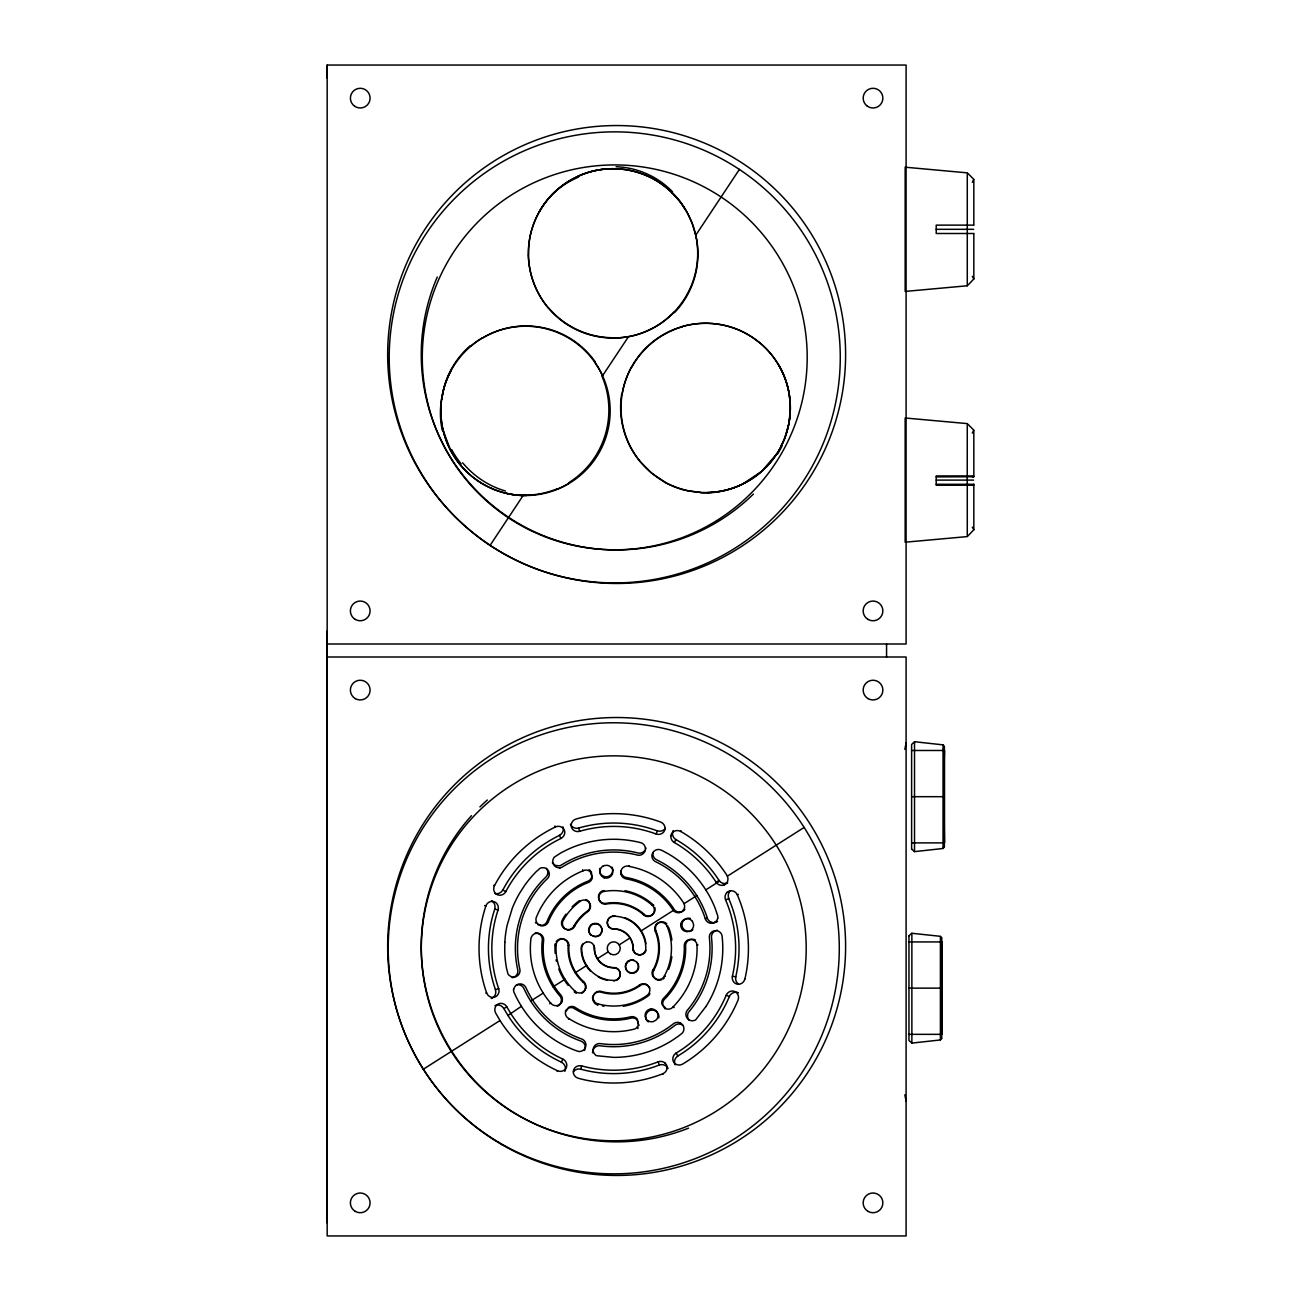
<?xml version="1.0" encoding="UTF-8"?>
<svg xmlns="http://www.w3.org/2000/svg" width="1301" height="1301" viewBox="0 0 1301 1301"><rect width="100%" height="100%" fill="white"/><g stroke="black" fill="none" stroke-linecap="round" stroke-linejoin="round"><path stroke-width="1.5" d="M327.169 1222.924L327.169 65.05L906.098 65.05L906.098 643.995L327.169 643.995M911.611 848.854L911.611 744.497L914.522 741.716L943.046 744.871L944.38 746.367M941.729 1038.442L940.395 1039.954L911.871 1043.093L911.871 933.289L940.395 936.313L941.729 937.826M944.38 846.984L943.046 848.496L914.522 851.635L914.522 741.846M940.395 1039.759L940.395 936.509M941.729 938.086L941.729 1038.198M941.452 993.915L941.485 965.033M943.046 848.317L943.046 745.05M944.38 846.74L944.103 785.137M944.38 746.628L944.38 842.885L911.611 842.885M941.404 985.247L941.729 941.924L908.96 941.924M944.054 793.789L944.054 790.91M906.098 742.969L904.829 749.295M944.071 788.016L944.136 779.348M571.237 825.533L571.188 825.306A5.92 5.806 -14.1 0 1 571.269 824.395L571.285 824.33A6.847 6.716 -12.3 0 1 576.018 819.045A134.702 134.702 0 0 1 660.615 822.037A6.847 6.684 20.2 0 1 665.006 827.68A5.936 5.806 16.1 0 1 664.974 828.656L664.957 828.737A5.724 5.594 16.7 0 1 663.429 832.266L663.152 832.575A6.847 6.716 15.6 0 1 656.143 834.006A121.887 121.887 0 0 0 579.628 831.306A6.847 6.733 -16.2 0 1 572.782 829.469L572.456 829.03A5.724 5.611 -15.2 0 1 571.269 825.468A3.838 3.757 -14.9 0 1 570.635 824.606L570.472 824.249M944.087 782.243L944.168 773.575M944.119 776.469L944.201 767.801M941.517 962.138L941.729 941.924L941.729 1034.344L908.96 1034.344M944.168 770.696L944.38 750.482L911.611 750.482M944.217 764.923L944.233 762.028M593.223 996.403L593.63 995.119A19.515 19.499 14.3 0 1 594.102 994.127L594.443 993.72A5.464 5.448 0 0 1 594.866 993.232A6.489 6.489 0 0 1 600.964 991.346A44.917 44.917 0 0 0 639.425 985.166L639.864 985.768A45.665 45.665 0 0 1 600.737 992.094A6.619 6.619 0 0 0 594.524 993.964M944.298 756.255L944.38 750.482L944.38 842.885L944.119 816.898M790.325 408.01L789.187 421.768M592.866 997.233L593.337 995.818A23.402 23.369 14.6 0 1 593.744 994.94L593.988 994.533M620.919 871.052L620.919 871.67A3.415 3.399 11.1 0 0 621.081 872.516L621.114 872.597M612.657 872.808L612.625 869.117A6.781 6.765 -8.5 0 0 611.958 867.1M592.768 998.03L592.752 998.371A6.879 6.863 0 0 0 593.256 1001.103M664.957 828.818L664.957 828.737A6.18 6.05 16.8 0 0 665.429 828.265M667.055 1068.04L667.055 1067.991A5.92 5.806 -19.2 0 0 667.055 1067.08L667.039 1066.918A5.724 5.611 -20.3 0 0 665.445 1063.486L665.12 1063.128M441.332 401.814C439.348 420.012 443.478 438.811 452.943 454.472M670.926 835.779L670.877 836.201A6.847 6.733 29.9 0 0 674.276 842.495A121.887 121.887 0 0 1 716.152 882.257A7.253 7.123 57.1 0 0 716.705 882.956A6.57 6.44 54.6 0 0 722.315 885.347L722.64 885.282M638.97 1025.676L637.197 1019.951A5.415 5.399 -13 0 0 636.531 1019.35A9.839 9.806 -13.5 0 0 635.945 1018.959A6.163 6.147 -14 0 0 634.465 1018.26A7.025 7.009 -13.6 0 0 633.359 1018.016A6.391 6.375 -13.9 0 0 630.92 1018.146A71.913 71.913 0 0 1 574.57 1008.633M670.926 835.779A5.724 5.611 30.9 0 1 672.666 832.461L672.601 832.396A4.196 4.114 31.1 0 1 672.91 831.225L672.991 831.03A6.765 6.619 33.4 0 1 673.219 830.607M561.349 1001.12L561.365 1001.022A6.489 6.472 48.5 0 0 559.804 995.867A71.913 71.913 0 0 1 542.273 940.265A6.619 6.603 -83.8 0 0 540.549 935.077A6.18 6.163 -86.2 0 0 539.183 933.955M585.759 988.24L585.466 989.085A13.156 13.156 42.9 0 1 584.962 990.012L583.905 991.378A4.082 4.082 0 0 1 582.848 992.126L582.702 992.191M441.624 399.391L444.048 387.844A88.387 86.451 17.7 0 1 451.398 370.037M644.808 851.505L645.329 849.699A4.505 4.472 11 0 0 645.377 848.984L645.377 848.642A7.074 7.009 11 0 0 645.263 847.634A5.92 5.871 13.6 0 0 644.889 846.366A6.928 6.863 13.5 0 0 643.605 844.382A5.806 5.757 14.2 0 0 641.751 843.048L640.531 842.625A109.04 109.04 0 0 0 596.313 840.674A110.422 110.422 0 0 0 586.914 842.625A107.755 107.755 0 0 0 568.944 848.886L566.049 850.252A109.04 109.04 0 0 0 560.194 853.326L554.34 857.148A5.513 5.464 -31.8 0 0 553.413 858.562L553.25 858.953A8.115 8.05 -30.4 0 0 553.023 859.652A6.261 6.212 -31 0 0 552.762 861.327A6.603 6.554 -29.7 0 0 553.039 863.165A7.513 7.448 -28.9 0 0 553.51 864.368L553.754 864.807A5.838 5.789 -29.3 0 0 554.698 865.962A7.383 7.318 -29.8 0 0 555.527 866.645A6.326 6.277 -30.8 0 0 557.365 867.523A6.131 6.082 -32.1 0 0 562.276 867.003L562.601 866.808A96.225 96.225 0 0 1 637.376 855.05A6.326 6.277 14.1 0 0 639.702 855.212A6.749 6.7 7.2 0 0 644.125 852.61L644.19 852.562A4.505 4.472 14.1 0 0 644.483 852.122L644.597 851.911M629.131 865.864L629.034 866.385A83.345 83.345 0 0 1 683.171 902.211A6.391 6.359 56.9 0 1 683.464 909.984M973.831 233.497L973.831 278.951L967.846 285.244M973.831 484.151L973.831 529.735L967.846 536.045M788.78 424.045L784.877 437.803M967.846 173.375L973.75 179.278L972.286 182.303M967.846 424.175L973.75 430.078L972.286 433.103M580.783 1069.194L581.677 1065.909A121.887 121.887 0 0 0 658.111 1061.844L659.347 1064.999A125.286 125.286 0 0 1 580.783 1069.194A6.944 6.814 14.5 0 0 574.131 1070.951L574.099 1070.999A7.708 7.53 7.2 0 0 573.481 1071.715M597.826 1004.876L598.102 1003.884A57.716 57.716 0 0 0 646.841 995.607L647.247 996.176M645.963 847.959L645.524 849.26M656.127 834.055L657.314 830.867A125.286 125.286 0 0 0 578.669 828.038A6.96 6.83 -16.2 0 1 572.001 826.411A7.383 7.237 -13.8 0 1 571.334 825.647M560.78 1003.055L560.812 1002.973A3.399 3.383 49.7 0 1 560.373 1003.819L558.454 1005.153A5.854 5.838 51.4 0 1 555.934 1005.673A6.83 6.814 46.1 0 1 550.599 1003.006A83.345 83.345 0 0 1 530.824 939.696A6.57 6.538 -83.5 0 1 533.377 934.541A6.489 6.472 -82.8 0 1 535.573 933.435L538.029 933.37M784.438 438.957L780.307 447.869M557.186 1071.471L557.527 1070.739A6.847 6.716 28.6 0 0 564.634 1069.861A5.92 5.806 26.8 0 0 565.284 1069.146L565.398 1069.015A5.724 5.611 25.8 0 0 566.764 1065.503L566.781 1065.08A6.847 6.733 24.8 0 0 562.845 1059.112A121.887 121.887 0 0 1 510.838 1013.642L506.853 1006.893A6.847 6.716 56.5 0 0 500.706 1003.364L500.169 1003.429A5.724 5.594 57.6 0 0 496.803 1005.12L496.689 1005.12A5.936 5.806 57 0 0 496.039 1005.884A6.847 6.684 61.2 0 0 495.648 1013.007L500.007 1020.521A134.702 134.702 0 0 0 557.527 1070.739M562.861 1059.079L561.43 1062.169A125.286 125.286 0 0 1 507.975 1015.496L503.861 1008.535L506.853 1006.893M781.283 445.983C789.203 430.338 792.033 412.206 789.317 394.886A91.574 87.752 0.8 0 0 787.089 384.559C782.161 367.76 772.062 352.538 758.353 341.626M537.882 924.702L542.403 925.873A15.856 15.807 -64 0 1 543.037 925.824L543.314 925.792A5.367 5.35 -66.9 0 0 544.176 925.613A9.074 9.042 -66.8 0 0 544.81 925.385A6.05 6.033 -68.1 0 0 546.209 924.604A6.912 6.895 -67.7 0 0 546.729 924.165A6.359 6.342 -68 0 0 548.339 921.856A70.563 70.563 0 0 1 588.296 882.517A6.359 6.326 -21.3 0 0 590.312 881.249A6.912 6.895 -21.2 0 0 590.93 880.614A6.229 6.212 -22.3 0 0 591.874 879.053A9.074 9.058 -22.1 0 0 592.118 878.403A5.139 5.123 -22.4 0 0 592.313 877.557L590.215 871.67A4.83 4.814 -22.7 0 0 589.304 871.019L588.751 870.743A6.847 6.83 -21.5 0 0 586.637 870.125A5.936 5.92 -21.1 0 0 584.279 870.32L583.011 870.841A83.345 83.345 0 0 0 536.744 916.376L536.207 917.644A5.936 5.92 -68 0 0 535.947 919.514A6.781 6.765 -66.8 0 0 536.549 922.116L536.825 922.685A4.83 4.814 -65.9 0 0 537.476 923.596L540.826 925.678M631.619 366.866L630.936 368.134A84.37 84.11 -60.9 0 0 622.122 394.024M779.722 448.959C768.712 468.994 749.23 484.118 727.096 489.81M674.26 842.528L675.951 839.584A6.96 6.83 29.8 0 1 672.487 833.632A7.741 7.595 31.2 0 1 672.568 832.64M672.682 832.347L672.731 832.282A5.92 5.806 32 0 1 673.446 831.713A6.847 6.716 33.7 0 1 680.586 831.42L681.008 830.688M568.488 1019.35L568.944 1018.618A83.345 83.345 0 0 0 632.969 1029.433L634.303 1029.124A5.936 5.92 -13.9 0 0 635.961 1028.245A6.781 6.765 -12.7 0 0 637.734 1026.213L638.027 1025.66A4.83 4.814 -11.8 0 0 638.384 1024.603L637.344 1019.285A15.856 15.807 -9.8 0 1 636.921 1018.781L636.742 1018.585A5.367 5.35 -12.7 0 0 636.091 1018A9.074 9.042 -12.7 0 0 635.522 1017.61A6.05 6.033 -14 0 0 634.075 1016.943A6.912 6.895 -13.6 0 0 633.408 1016.78A6.359 6.342 -13.8 0 0 630.611 1016.829A70.563 70.563 0 0 1 575.318 1007.511A6.359 6.326 32.8 0 0 573.107 1006.6A6.912 6.895 33 0 0 572.229 1006.47A6.229 6.212 31.8 0 0 570.407 1006.632A9.074 9.058 32 0 0 569.74 1006.811A5.139 5.123 31.8 0 0 568.944 1007.137L565.398 1012.292A4.83 4.814 31.4 0 0 565.398 1013.414L565.496 1014.032A6.847 6.83 32.6 0 0 566.244 1016.097A5.936 5.92 33 0 0 567.789 1017.886L568.944 1018.618M776.827 453.773L761.654 471.401L742.464 484.151A90.777 87.265 60.8 0 1 700.816 492.77M490.087 545.347L523.148 495.502L526.596 495.518M602.542 375.761L628.529 336.601A84.386 84.11 -0.9 0 1 614.511 338.016L610.803 338M696.311 238.148L695.726 235.253L739.391 169.423M656.257 924.507L657.021 923.759A11.742 11.725 68.5 0 1 657.59 923.352A6.456 6.44 0 0 1 667.234 926.54L668.096 926.198M565.35 1010.812L568.065 1008.291A5.123 5.106 30.8 0 1 568.895 1007.933A9.871 9.839 33.8 0 1 569.562 1007.755A6.359 6.326 31.6 0 1 571.432 1007.576A7.025 7.009 32.9 0 1 572.326 1007.706A6.375 6.359 32.8 0 1 574.245 1008.421L574.57 1008.633M683.432 910.049L683.464 910.001A6.147 6.131 53.7 0 1 682.895 910.684L682.765 910.846A3.09 3.074 54.5 0 1 682.179 911.399L681.724 911.676M684.83 909.269L684.863 909.236A5.464 5.432 53.6 0 1 684.261 909.952M665.136 1008.909L662.941 1005.429A5.123 5.106 -47.3 0 1 662.762 1004.535A9.904 9.871 -44.3 0 1 662.729 1003.835A6.359 6.326 -46.4 0 1 662.941 1001.981A7.025 7.009 -45.1 0 1 663.25 1001.136A6.375 6.359 -45.2 0 1 664.356 999.412L664.616 999.119A71.913 71.913 0 0 0 685.594 945.973A6.57 6.538 88.1 0 1 686.261 942.883A6.294 6.277 87.7 0 1 687.172 941.517A12.88 12.831 89 0 1 687.513 941.127A4.684 4.684 88.9 0 1 688.229 940.493L689.465 939.794A4.732 4.716 87.7 0 1 690.067 939.55L691.498 939.436A5.676 5.659 -89.7 0 1 692.181 939.566A6.521 6.505 -88.7 0 1 695.433 941.469L695.905 942.054A5.724 5.708 88.1 0 1 696.734 943.648L697.011 944.884A83.345 83.345 0 0 1 673.235 1006.698L672.275 1007.69A5.936 5.92 -45 0 1 670.194 1008.828A6.847 6.83 -45.4 0 1 668.015 1009.121L667.397 1009.088A4.83 4.814 -46.6 0 1 666.307 1008.86L661.998 1004.339A5.139 5.123 -46.3 0 1 661.835 1003.478A9.074 9.058 -46 0 1 661.802 1002.795A6.229 6.212 -46.2 0 1 662.014 1000.973A6.912 6.895 -45.1 0 1 662.323 1000.144A6.359 6.326 -45.2 0 1 663.673 998.176A70.563 70.563 0 0 0 684.261 946.006A6.489 6.472 88.1 0 1 684.911 942.981A6.147 6.131 88.1 0 1 685.773 941.648A12.294 12.246 87.5 0 1 686.115 941.257A4.619 4.602 89.5 0 1 686.814 940.639L688.018 939.956A4.976 4.96 87.6 0 1 688.603 939.729L688.684 939.696M600.086 901.707A5.903 5.887 0 0 0 600.59 902.26L600.623 902.292A6.456 6.44 0 0 0 606.575 904.016A44.917 44.917 0 0 1 643.393 914.587L643.881 914.034A45.665 45.665 0 0 0 606.445 903.252A6.57 6.554 0 0 1 600.444 901.544L600.33 901.447A5.741 5.741 0 0 1 599.859 900.91M604.282 890.534L604.412 891.364A57.716 57.716 0 0 1 651.931 905.041L652.598 904.276A58.74 58.74 0 0 0 624.984 890.665M730.43 890.811L730.511 890.795A5.92 5.806 68.8 0 1 731.422 890.762L731.471 890.762A6.847 6.716 70.5 0 1 737.309 894.812A134.702 134.702 0 0 1 744.871 979.1M574.408 991.785L575.009 991.118A6.456 6.44 0 0 0 582.214 992.419M725.616 899.902A6.847 6.733 66.7 0 1 726.56 892.876L726.95 892.502M585.32 988.727A5.578 5.578 0 0 0 585.434 988.028L585.434 988.028A6.57 6.554 0 0 0 583.059 982.092L583.531 981.572A44.917 44.917 0 0 1 568.911 945.437A6.489 6.489 0 0 0 565.756 939.924A5.464 5.448 0 0 0 565.171 939.615L564.699 939.371A19.531 19.499 -88.6 0 0 563.626 939.127L562.845 938.98A23.142 23.125 -88 0 1 563.821 939.208L564.78 939.68M726.852 892.616L726.901 892.551A5.724 5.611 67.7 0 1 730.349 890.876M491.225 998.501A6.733 6.603 74.2 0 0 492.103 998.078L492.477 997.948A3.822 3.757 72.1 0 0 493.323 997.363L493.372 997.298A5.724 5.611 71.8 0 0 496.803 995.883L497.193 995.525A6.847 6.733 70.8 0 0 498.673 988.614A121.887 121.887 0 0 1 498.023 910.049A6.847 6.716 -76.4 0 0 496.413 903.138L496.055 902.845A5.724 5.594 -75.4 0 0 492.477 901.479A7.692 7.513 -79.7 0 1 493.339 902.211L493.372 902.26A6.96 6.814 -72.4 0 1 494.673 908.944M908.96 935.793L911.871 933.175M549.754 1003.738L550.73 1002.908M558.812 1005.478L557.348 1006.275M559.674 1004.551L560.146 1004.128A17.255 17.206 51 0 0 560.682 1003.608L561.284 1002.908A4.407 4.407 50.4 0 0 561.821 1001.916M683.562 919.872L687.139 918.36A6.684 6.651 82.5 0 1 690.229 918.376M683.692 910.537L683.123 910.928A7.302 7.269 56.2 0 1 681.415 911.773L681.252 911.773M716.152 882.257L719.014 880.403L719.583 881.119A6.879 6.749 58.3 0 0 725.161 883.542L725.194 883.525M423.329 1069.211L500.007 1020.521M507.959 1015.479L521.392 1006.323M543.363 993.005L530.678 1001.054A98.583 98.583 0 0 1 523.961 988.597A6.619 6.57 64.8 0 0 518.627 984.694L516.448 984.89M553.023 986.857L565.008 979.263M575.188 972.79L586.653 965.505M597.24 958.788L608.315 951.763M619.146 944.884L630.221 937.858M640.808 931.126L674.455 909.708M684.066 903.658L696.799 895.592M715.03 922.181A6.456 6.407 69.3 0 1 710.362 923.19A6.326 6.277 70.3 0 1 708.655 922.62A6.391 6.342 71.3 0 1 705.305 918.799A96.225 96.225 0 0 0 655.623 861.701A6.326 6.294 25.8 0 1 651.931 855.489L652.012 855.424A2.163 2.147 28.6 0 1 652.012 854.855L652.256 854.025A13.628 13.514 28.1 0 1 652.565 853.293A6.098 6.05 29.3 0 1 653.492 851.765L653.509 851.781A6.18 6.131 27.6 0 1 654.224 851.065L654.273 851.017A6.456 6.407 29.1 0 1 661.217 850.106A109.04 109.04 0 0 1 705.793 889.884L719.583 881.119M724.397 884.761A6.407 6.277 53.8 0 0 726.3 883.46L726.365 883.33A5.871 5.757 53 0 0 726.852 882.712A6.781 6.635 57 0 0 727.34 876.191L804.148 827.436M690.945 930.849L691.059 930.8A6.765 6.749 69.5 0 0 692.831 929.743M727.698 882.907L726.869 883.265A2.944 2.878 54.3 0 1 726.153 883.428L725.242 883.525A5.838 5.692 45.9 0 0 725.877 883.428M724.413 884.794L723.811 885.054A3.122 3.057 53.9 0 1 722.884 885.282M581.791 993.118L582.311 992.891A3.74 3.74 0 0 0 583.173 992.338L584.458 990.76A13.937 13.937 43.7 0 0 584.913 989.947L585.157 989.394A2.569 2.553 0 0 0 585.287 988.906M615.975 168.756C589.76 167.666 563.479 179.733 547.136 200.208A88.403 86.484 34.5 0 0 539.151 211.965M629.375 960.837L629.717 960.691A5.757 5.757 0 0 1 631.359 960.252A7.92 7.904 0 0 1 633.424 960.349A6.017 6.017 0 0 1 634.465 960.642L636.4 961.797A6.586 6.586 0 0 1 638.677 967.31A7.204 7.204 0 0 1 638.531 968.155A6.294 6.294 0 0 1 637.441 970.579A6.847 6.847 0 0 1 635.994 972.026A6.375 6.375 0 0 1 633.018 973.213M730.17 890.974A7.156 7.009 69 0 0 729.536 891.689L729.519 891.738A6.96 6.847 66.6 0 0 728.804 898.519L725.584 899.902A121.887 121.887 0 0 1 732.398 976.157A6.847 6.716 -81.6 0 0 734.61 982.889L735.065 983.198A5.724 5.594 -80.5 0 0 738.692 984.19L738.854 984.255A5.936 5.806 -81 0 0 739.749 984.125L739.814 984.109A6.847 6.684 -76.9 0 0 744.822 979.084M737.342 894.795L738.334 894.372M578.051 176.269C601.517 165.471 629.83 166.398 652.598 178.53A91.851 87.948 -64.9 0 1 671.69 192.613M653.899 977.084A5.968 5.968 0 0 1 653.525 976.4L653.509 976.352A6.538 6.521 0 0 1 653.883 970.156L653.216 969.733A44.917 44.917 0 0 0 655.362 931.467L656.062 931.191A6.57 6.554 0 0 1 656.371 924.962L656.452 924.832A5.741 5.741 0 0 1 656.875 924.247M485.842 993.135L486.607 992.874A6.847 6.716 74.6 0 0 492.168 997.379A5.92 5.806 72.9 0 0 493.144 997.347L493.307 997.347M493.486 997.2A7.269 7.123 73.1 0 0 494.169 996.533A6.96 6.83 70.7 0 0 495.405 989.768L498.706 988.614M705.305 918.799L707.37 918.132M687.383 931.63L690.067 931.109M688.863 939.598L693.254 939.289A7.123 7.09 -66.4 0 1 693.742 939.387A6.716 6.684 -88.6 0 1 695.466 940.038M679.951 912.473L680.049 912.456A6.765 6.733 54.9 0 0 681.691 911.643M716.233 930.508L717.453 930.28M726.462 489.973L726.625 489.94A88.403 86.468 78.2 0 1 708.834 492.477L707.451 492.559M682.342 326.535C702.068 320.892 723.73 322.713 742.237 331.56A86.305 84.175 -22.1 0 1 746.693 333.918A86.777 84.256 -16 0 1 758.255 341.74M612.251 915.985L614.901 915.774M680.895 911.855L680.683 911.903A6.017 6.001 55.3 0 1 679.854 912.001L679.854 912.001M561.512 939.111L560.276 939.013A6.895 6.895 0 0 0 557.592 940.2A6.619 6.603 0 0 0 556.161 941.713M685.66 918.961L684.895 919.352A4.488 4.472 75.3 0 0 684.293 919.823A7.139 7.107 80 0 0 682.765 921.693A6.31 6.294 72.5 0 0 682.114 923.58L682 925.222A5.757 5.741 72.4 0 0 682.911 928.117L683.383 928.768A8.164 8.148 72.1 0 0 683.952 929.402A6.326 6.294 71.5 0 0 685.318 930.426A15.417 15.368 66.2 0 0 685.838 930.687M512.22 977.702L513.293 977.458A6.05 6.001 79.9 0 0 514.724 976.775L515.619 976.092A6.57 6.521 77.7 0 0 517.505 973.311A7.107 7.058 77.7 0 0 517.782 972.221A6.196 6.163 77.4 0 0 517.798 970.172L517.717 969.749A98.388 98.388 0 0 1 545.769 877.167L546.371 876.549A6.131 6.098 -43.8 0 0 547.217 875.15A7.09 7.042 -43.9 0 0 547.526 874.353M679.366 912.603L679.431 912.586A5.985 5.952 55.5 0 1 678.537 912.7A6.456 6.44 55.4 0 1 673.333 910.489A6.391 6.375 56.9 0 1 672.845 909.789A70.563 70.563 0 0 0 626.09 878.858A6.505 6.472 10.1 0 1 621 874.223M623.26 1006.291L623.927 1006.177A58.74 58.74 0 0 0 647.426 996.452M491.339 901.463L491.404 901.447A5.936 5.806 -75.9 0 1 492.315 901.398L492.477 901.414A6.18 6.05 -75.3 0 0 491.908 900.959M614.755 980.824L613.73 980.905M568.537 929.922L567.529 929.792A13.156 13.156 -60 0 1 566.683 929.548L564.016 928.312A3.74 3.74 0 0 1 563.3 927.597L562.959 927.141A6.456 6.456 0 0 1 562.048 920.457M535.329 932.931L536.207 932.98A18.458 18.393 -84 0 1 537.085 933.126L537.752 933.289A17.255 17.189 -86.3 0 1 538.581 933.419L539.281 933.598A3.789 3.789 -85.8 0 1 540.403 934.102L540.614 934.248A6.505 6.472 -84.9 0 1 543.639 940.428A70.563 70.563 0 0 0 560.796 994.989A6.505 6.472 48.6 0 1 561.886 1001.77M496.738 1005.055L496.657 1005.071A6.212 6.082 57.9 0 0 494.933 1005.657M697.011 944.884L697.986 944.835M973.571 476.751L936.216 476.898M973.571 485.127L936.216 485.273L936.216 475.922L973.62 475.922M973.62 225.122L936.216 225.122L936.216 233.497L973.62 233.497M936.216 229.318L973.603 229.318M936.216 480.102L973.603 480.102M936.216 484.297L973.62 484.297M327.169 657.005L906.098 657.005L906.098 1235.95L327.169 1235.95L327.169 630.969M911.611 796.684L944.396 796.684M908.96 988.142L941.745 988.142M973.62 476.735L972.384 476.703M973.62 485.094L969.099 484.834A161.519 2.683 0 0 1 968.578 484.769L967.619 484.557M638.466 954.69L636.742 954.088M639.214 954.804L639.279 954.82A6.684 6.684 0 0 0 641.588 954.592A6.586 6.586 0 0 0 643.068 953.958A6.57 6.57 0 0 0 644.954 952.283A6.359 6.359 0 0 0 645.995 950.364M495.063 893.527A4.212 4.131 -60.9 0 0 495.779 893.657L495.86 893.641A5.724 5.611 -61.2 0 0 499.226 895.186L499.763 895.234A6.847 6.733 -62.2 0 0 505.813 891.608A121.887 121.887 0 0 1 560.926 838.478L559.463 835.405A125.286 125.286 0 0 0 502.837 890.047L505.845 891.624M564.959 939.761A6.619 6.603 0 0 1 568.228 945.372L568.911 945.437M658.42 980.027L658.111 980.011A3.724 3.708 0 0 1 657.135 979.783L655.379 978.71M700.816 492.428L688.88 490.884M539.85 925.353L541.948 925.353A5.432 5.415 -67.1 0 0 542.826 925.174A9.806 9.79 -67.6 0 0 543.476 924.93A6.18 6.147 -68.1 0 0 544.908 924.149A7.025 7.009 -67.7 0 0 545.769 923.385A6.375 6.359 -68 0 0 547.087 921.336A71.913 71.913 0 0 1 587.792 881.249A6.424 6.391 -21.3 0 0 589.873 879.98A7.042 7.009 -21.2 0 0 590.491 879.313A6.359 6.326 -22.5 0 0 591.451 877.703A9.888 9.855 -20.4 0 0 591.695 877.053A5.123 5.106 -23.4 0 0 591.906 876.175L591.451 872.483M732.398 976.157L735.715 976.937A125.286 125.286 0 0 0 728.706 898.552M505.032 493.014L507.423 493.583A88.403 86.451 -89.1 0 0 523.148 495.502A91.021 87.248 -61.3 0 1 491.225 488.298M637.49 954.414L638.889 954.804A6.586 6.586 0 0 0 642.629 953.877A6.456 6.456 0 0 0 644.483 952.234A6.277 6.277 0 0 0 645.784 948.836L645.8 948.315A32.07 32.07 0 0 0 621.667 917.238A32.834 32.834 0 0 0 614.885 916.262L612.267 916.441A5.985 5.985 0 0 0 610.494 917.156L610.136 917.384A6.44 6.44 0 0 0 608.787 926.849M737.488 992.517L737.293 992.452A4.212 4.131 -66.1 0 0 736.09 992.289L736.203 992.419A5.92 5.806 -65.2 0 1 736.87 993.037L736.903 993.086A6.847 6.716 -63.5 0 1 738.041 1000.095A134.702 134.702 0 0 1 682.635 1064.072A6.847 6.684 -30.9 0 1 675.479 1063.942A5.936 5.806 -35 0 1 674.747 1063.307L674.617 1063.21A5.724 5.594 -34.5 0 1 672.893 1059.843L672.828 1059.372A6.847 6.716 -35.5 0 1 676.13 1053.078A121.887 121.887 0 0 0 726.234 995.2A6.847 6.733 -67.3 0 1 731.975 991.02L732.512 991.053A5.724 5.611 -66.3 0 1 736.041 992.354M484.574 905.577L485.858 906A6.847 6.684 -71.8 0 1 491.339 901.414M498.023 910.049L494.787 908.976A125.286 125.286 0 0 0 495.486 989.736M592.914 935.956L592.898 936.004A6.017 6.017 0 0 0 594.037 936.313A7.92 7.904 0 0 0 596.118 936.411A5.757 5.757 0 0 0 597.761 935.939L598.086 935.793A6.44 6.44 0 0 0 599.712 934.736A7.123 7.123 0 0 0 600.135 934.297A6.326 6.326 0 0 0 601.225 932.671A9.888 9.888 0 0 0 601.501 931.988A6.603 6.603 0 0 0 601.517 927.971L601.534 927.971M646.418 984.483L647.313 985.052A11.742 11.725 -34.3 0 1 647.833 985.524A6.472 6.456 0 0 1 646.873 995.639M726.234 995.2L729.373 996.517A6.96 6.83 -67.3 0 1 734.837 992.338A7.79 7.643 -66 0 1 735.846 992.289M491.225 488.282C475.662 481.37 462.245 469.694 453.35 455.155M493.762 885.298L494.478 885.672A6.847 6.716 -58.4 0 0 494.982 892.828A5.92 5.806 -60.1 0 0 495.665 893.511L495.779 893.624M667.202 926.572A57.716 57.716 0 0 1 664.421 975.929L665.331 976.417M680.651 1023.204L680.651 1023.204A6.359 6.326 -38.3 0 0 676.585 1022.407A6.798 6.749 -38.2 0 0 675.935 1022.537A6.326 6.277 -38.4 0 0 673.479 1023.741A96.225 96.225 0 0 1 600.444 1043.613L599.712 1043.565A6.294 6.245 7.2 0 0 595.663 1044.866A6.57 6.505 5.7 0 0 593.142 1050.427A6.277 6.229 5.9 0 0 594.264 1053.582L595.338 1054.835A5.448 5.399 7.8 0 0 596.622 1055.713L613.568 1057.371A107.755 107.755 0 0 0 629.391 1056.249A110.422 110.422 0 0 0 635.685 1055.144A109.04 109.04 0 0 0 681.448 1033.791L682.391 1032.913A5.806 5.757 -38.3 0 0 683.35 1031.384A6.863 6.814 -37.2 0 0 683.887 1028.749A6.538 6.472 -36.5 0 0 683.383 1026.31L683.269 1026.001A4.553 4.521 -35.1 0 0 682.927 1025.367L681.708 1023.936A4.619 4.586 -34.8 0 0 681.252 1023.578A4.505 4.472 -35.7 0 0 680.716 1023.237M562.666 919.677L563.382 920.083A6.456 6.44 0 0 0 563.723 927.402M590.394 905.463L590.394 905.529A5.92 5.903 0 0 1 590.459 906.407L590.459 906.553A6.456 6.456 0 0 1 587.467 911.92A44.917 44.917 0 0 0 574.603 926.279L573.952 925.922A45.665 45.665 0 0 1 587.011 911.302A6.57 6.57 0 0 0 590.069 905.854L590.069 905.707A6.229 6.212 0 0 0 590.02 904.992M592.15 935.598L591.158 934.915M664.632 481.955L651.557 473.027L640.385 461.806A84.663 84.24 -63.7 0 1 621.699 393.959M653.313 976.823A4.96 4.944 0 0 0 654.338 977.832L656.111 979.116A4.619 4.602 0 0 0 657.672 979.49M538.972 933.825L538.89 933.776A3.383 3.366 -85.8 0 0 538.354 933.484M911.611 849.033L914.522 851.635M911.871 1043.093L908.96 1040.475L908.96 935.956M673.235 1006.698L674.146 1007.608M590.069 870.467L589.743 870.125A4.797 4.781 -22.3 0 0 589.109 869.637M599.94 901.528L599.485 900.812A11.742 11.725 -8.6 0 1 599.143 900.016A12.961 12.945 -9.6 0 1 598.883 899.154A6.684 6.684 0 0 1 598.46 896.584L598.476 896.503A5.92 5.92 0 0 1 598.606 895.462A6.57 6.554 0 0 1 603.257 890.567M560.91 838.429A6.847 6.716 -30.4 0 0 564.78 832.526L564.748 831.973A5.724 5.594 -29.4 0 0 563.252 828.526L563.187 828.363A5.936 5.806 -29.9 0 0 562.52 827.729A6.847 6.684 -25.8 0 0 555.429 826.964A134.702 134.702 0 0 0 494.478 885.672M600.249 925.645L600.265 925.678A6.733 6.733 0 0 0 596.98 923.58M600.444 925.987L600.477 926.019A6.489 6.489 0 0 0 594.655 923.824M626.984 970.627L627.017 970.644A6.456 6.456 0 0 0 632.709 972.823M627.196 970.969L627.212 970.985A6.733 6.733 0 0 0 630.497 973.067A6.57 6.57 0 0 0 633.002 973.213M646.776 1020.195L645.914 1017.967A3.74 3.724 -32 0 1 645.816 1017.398L645.8 1017.252A6.424 6.407 -31 0 1 646.808 1013.105A8.034 8.017 -29.8 0 1 647.296 1012.406L647.833 1011.804A5.708 5.692 -29.6 0 1 650.093 1010.438L651.671 1010.129A10.099 10.066 -28.4 0 1 652.549 1010.096A6.538 6.521 -29.2 0 1 656.159 1011.414L656.224 1011.43A4.732 4.716 -27 0 1 656.712 1011.836L657.379 1012.65M548.453 308.109C535.947 293.31 528.759 274.218 528.385 254.85M588.751 901.723L588.637 901.56A3.854 3.854 0 0 0 587.954 900.942M658.778 1017.967A6.716 6.7 -15.8 0 0 658.257 1013.918L655.883 1010.601A6.391 6.375 -29.6 0 0 646.662 1011.219A6.847 6.83 -29.5 0 0 646.174 1011.885A6.407 6.391 -31 0 0 645.263 1016.504M563.967 927.711L564.146 927.955A4.082 4.082 0 0 0 565.122 928.816L565.951 929.272A13.969 13.953 -59.1 0 0 566.748 929.483L567.334 929.597A2.553 2.553 0 0 0 567.838 929.613M590.426 870.889L591.305 872.109M600.704 926.231L600.997 926.719A28.655 28.638 0 0 1 601.387 927.369L601.501 927.694A5.789 5.789 0 0 1 601.696 928.231L601.712 928.28A6.489 6.489 0 0 1 601.696 932.248A9.725 9.725 0 0 1 601.404 932.915A6.245 6.229 0 0 1 600.346 934.492A7.009 7.009 0 0 1 599.907 934.931M682.261 204.647L680.699 202.484A88.387 86.484 -38.7 0 0 673.723 194.304L671.836 192.467L680.081 201.688L686.895 211.998L692.148 223.235L695.726 235.253M594.541 361.873L598.07 367.272A84.386 84.093 59.1 0 1 602.542 375.761M626.578 970.107L626.464 969.912A28.655 28.638 0 0 1 626.09 969.261L625.992 969.099A5.789 5.789 0 0 1 625.765 968.416A6.456 6.456 0 0 1 625.7 964.448A9.725 9.725 0 0 1 626.074 963.732A6.245 6.229 0 0 1 627.131 962.155A7.009 7.009 0 0 1 627.554 961.715A6.505 6.489 0 0 1 629.099 960.593A6.456 6.456 0 0 0 627.521 961.634M682.57 205.086L685.481 209.575M552.307 862.774L555.446 865.474L559.365 865.815A6.375 6.326 -32.1 0 0 561.463 864.97A98.388 98.388 0 0 1 637.897 852.952A6.375 6.326 14.1 0 0 640.287 853.114A6.912 6.863 14 0 0 641.149 852.952A6.586 6.538 11.4 0 0 644.613 850.675M626.757 970.4L626.692 970.286A32.541 32.541 0 0 1 626.269 969.587L626.188 969.408M972.286 276.316L973.831 278.951M972.286 527.1L973.831 529.735M589.857 903.756L589.077 902.374A3.984 3.968 0 0 0 588.41 901.756M676.097 1053.046L677.837 1055.973A125.286 125.286 0 0 0 729.373 996.517M589.011 902.13L589.451 902.975M646.028 1018.618L645.312 1016.797M601.29 927.239L601.192 927.06A32.541 32.541 0 0 0 600.786 926.361M450.471 450.081L443.056 430.094M554.925 825.94L555.397 826.899M600.314 874.012L599.631 870.304A6.716 6.684 5.9 0 1 599.875 868.385M619.715 971.636L619.601 971.375A5.188 5.188 0 0 0 619.146 970.53L619.065 970.416A6.651 6.651 0 0 0 617.682 968.92A6.294 6.277 0 0 0 615.91 967.96A6.326 6.326 0 0 0 613.73 967.57A19.239 19.239 0 0 1 594.492 948.315M620.105 973.164L620.057 972.855A24.621 24.605 0 0 0 619.894 972.172L619.699 971.766A5.237 5.237 0 0 0 619.227 970.855L619.146 970.757A6.684 6.684 0 0 0 617.731 969.082M904.829 1094.824L906.098 1101.15M582.572 869.735L583.011 870.841M619.91 972.254L619.975 972.514A29.5 29.5 0 0 1 620.187 973.311L620.203 973.473A6.44 6.44 0 0 1 617.178 979.393A6.212 6.212 0 0 1 614.739 980.32L613.73 980.401A32.07 32.07 0 0 1 581.661 948.185A6.472 6.472 0 0 1 586.475 942.103M663.006 1074.268L662.811 1073.764A134.702 134.702 0 0 1 578.278 1078.269A6.847 6.684 15.1 0 1 573.399 1073.049L573.432 1072.983A5.936 5.806 11 0 1 573.351 1072.073L573.351 1071.991M547.217 869.686L547.575 870.727A6.814 6.765 -47.3 0 1 547.542 874.353M657.314 1012.471L657.363 1012.585A6.716 6.684 -24.4 0 1 657.054 1018.846A5.854 5.838 -29.5 0 1 655.802 1020.195L653.525 1021.48A5.871 5.854 -29.4 0 1 651.232 1021.773A6.83 6.814 -30.1 0 1 648.923 1021.204A5.968 5.952 -29.6 0 1 647.784 1020.537M625.927 968.676L625.944 968.725A6.57 6.57 0 0 1 625.879 964.708M578.669 828.038L579.628 831.306M787.056 384.576L786.341 382.218A88.387 86.451 -28.7 0 0 778.453 364.622M620.219 973.798L620.219 973.88A6.098 6.098 0 0 1 620.219 975.051A6.684 6.684 0 0 1 617.259 979.913A6.31 6.294 0 0 1 616.267 980.401M967.228 484.183L967.277 423.606L905.154 417.995L905.154 542.208L967.277 536.597L967.277 485.224M790.309 405.717L789.235 394.317A87.85 85.687 -38.1 0 0 786.975 384.592M563.3 828.477L563.3 828.395A6.212 6.098 -29.1 0 0 562.91 826.883M652.874 852.838L652.923 853.277A4.31 4.277 27 0 0 652.891 854.253L652.907 854.367A6.538 6.489 25.8 0 0 656.55 859.766A98.388 98.388 0 0 1 707.37 918.116M941.404 988.142L941.729 1034.344L941.469 1008.356M944.103 814.003L944.054 796.684M941.42 996.794L941.42 999.688M941.436 1002.583L941.452 1005.462M973.831 179.668L973.831 225.122M973.831 430.468L973.831 476.735M886.566 643.995L886.566 657.005M327.169 65.05L327.169 78.076M727.373 876.175A7.221 7.058 57.1 0 0 726.934 875.329A134.702 134.702 0 0 0 680.602 831.388M629.066 866.222A6.83 6.814 7.5 0 0 623.244 867.458A5.854 5.838 12.9 0 0 621.585 869.426L620.919 871.198A17.255 17.206 12.5 0 0 620.805 872.028L620.772 872.955A4.407 4.407 11.9 0 0 620.967 874.061M657.916 979.539A6.586 6.57 0 0 0 661.77 978.775A6.294 6.277 0 0 0 664.421 975.929M653.053 969.538A6.586 6.57 0 0 0 652.679 975.783L652.874 975.945A5.903 5.887 0 0 0 653.232 976.596M655.346 931.483A6.456 6.44 0 0 1 655.671 925.336L655.72 925.255A5.903 5.887 0 0 1 656.159 924.653M575.009 991.118A57.716 57.716 0 0 1 556.08 945.437L555.055 945.388A58.74 58.74 0 0 0 555.202 953.373M563.382 920.083A57.716 57.716 0 0 1 580.035 901.463L579.449 900.617A58.74 58.74 0 0 0 572.131 906.846M604.412 891.315A6.456 6.44 0 0 0 599.143 899.999L599.436 900.373A2.391 2.391 0 0 0 599.745 900.764M651.931 905.041A6.294 6.277 0 0 1 654.127 908.261A6.489 6.489 0 0 1 651.59 915.351A4.928 4.911 0 0 1 650.337 916.067M643.296 914.652A6.489 6.489 0 0 0 649.232 916.376A5.903 5.887 0 0 0 650.093 916.099M579.97 901.43A6.456 6.456 0 0 1 588.263 901.626M574.619 926.296A6.456 6.44 0 0 1 569.627 929.857L569.627 929.857A5.903 5.887 0 0 1 568.781 929.906M632.985 948.315A19.239 19.239 0 0 0 613.73 929.077A7.107 7.107 0 0 1 608.754 926.507M705.793 889.868A108.894 108.894 0 0 1 715.176 908.309L717.778 916.002A5.757 5.708 72.1 0 1 717.68 918.36M583.547 981.556A6.456 6.44 0 0 1 585.922 987.215L585.922 987.264A5.903 5.887 0 0 1 585.792 988.061M639.393 985.117A6.472 6.456 0 0 1 645.459 984.076L645.556 984.125A5.903 5.887 0 0 1 646.255 984.418M598.086 1003.933A6.521 6.521 0 0 1 593.679 1000.339M486.607 992.874A134.702 134.702 0 0 1 485.858 906M594.573 948.331A6.472 6.472 0 0 0 591.841 943.079L591.646 942.997A5.367 5.367 0 0 0 590.459 942.379A6.229 6.229 0 0 0 586.475 942.103M556.031 945.437A6.521 6.521 0 0 1 558.568 940.347A6.716 6.716 0 0 1 561.17 939.094M679.805 912.05A7.009 6.993 54.2 0 1 674.39 909.854M607.421 980.287A32.574 32.574 0 0 1 598.297 977.018M590.654 971.31A32.574 32.574 0 0 1 581.157 948.169A6.586 6.57 0 0 1 582.848 943.924M624.756 917.66A32.574 32.574 0 0 1 645.995 943.745M530.662 1001.054A98.388 98.388 0 0 0 580.848 1041.06A6.619 6.57 19.5 0 1 585.19 1046.069L585.157 1048.248A8.44 8.359 22.6 0 1 584.442 1050.444M656.062 931.191A45.665 45.665 0 0 1 653.866 970.091M583.043 982.125A45.665 45.665 0 0 1 568.163 945.404M613.73 928.784A19.531 19.531 0 0 1 633.262 948.315A6.57 6.57 0 0 0 633.571 950.559A8.993 8.993 0 0 0 633.929 951.21M675.951 839.584A125.286 125.286 0 0 1 719.014 880.403M673.934 908.992A71.913 71.913 0 0 0 626.253 877.508A6.505 6.472 10 0 1 621.878 874.483L621.829 874.402A6.196 6.18 9.3 0 1 621.146 872.76M671.869 956.739A58.74 58.74 0 0 1 668.665 969.164M604.054 1006.258A58.74 58.74 0 0 1 602.477 1005.982M568.195 985.442A58.74 58.74 0 0 1 558.747 968.985M556.438 961.309A58.74 58.74 0 0 1 556.112 959.748M562.504 919.579A58.74 58.74 0 0 1 565.919 914.196M668.73 927.662A58.74 58.74 0 0 1 671.901 940.07M613.73 929.125A6.554 6.554 0 0 1 610.868 916.717M633.262 950.527A6.456 6.456 0 0 1 632.888 948.315M636.368 954.007A6.586 6.586 0 0 1 633.522 951.161M633.636 951.177A8.798 8.798 0 0 1 633.359 950.494M636.758 954.121A6.586 6.586 0 0 1 633.912 951.291M647.556 1020.846A6.603 6.586 -32.3 0 1 645.816 1019.073M650.955 1008.974A6.895 6.863 -29.2 0 1 651.59 1008.942M648.37 1021.919A7.074 7.058 -32.4 0 1 647.264 1020.862M691.433 929.971A5.985 5.952 72.3 0 0 692.327 928.995A6.83 6.814 71.8 0 0 693.368 926.865A5.871 5.854 72.5 0 0 693.547 924.556L692.766 922.051A5.871 5.854 72.5 0 0 691.66 920.604M691.644 930.199A6.554 6.521 69.7 0 1 689.579 931.516M686.961 931.597A6.424 6.391 71 0 1 682.635 929.76A6.847 6.83 72.5 0 1 682.082 929.125A6.391 6.375 72.4 0 1 683.415 920.002M680.781 924.474A6.847 6.83 72.7 0 1 680.878 923.84M685.725 918.929A6.716 6.7 77.9 0 1 691.709 920.539M688.538 931.272A4.553 4.537 69.4 0 1 687.887 931.24A6.115 6.098 68.7 0 1 685.822 930.719M611.877 868.515A5.985 5.952 -5.7 0 0 611.112 867.425A6.83 6.814 -6.2 0 0 609.226 865.978A5.871 5.854 -5.5 0 0 607.014 865.311L604.412 865.572A5.871 5.854 -5.6 0 0 602.753 866.336M612.153 868.352A6.554 6.521 -8.4 0 1 612.999 870.645M612.543 873.215A6.424 6.391 -7.1 0 1 609.844 877.069A6.847 6.83 -5.6 0 1 609.112 877.476A6.391 6.375 -5.7 0 1 600.46 874.288M604.282 877.785A6.847 6.83 -5.3 0 1 603.697 877.557M602.705 866.287A6.716 6.7 -0.2 0 0 599.891 871.816L600.184 872.808A4.635 4.619 -2.9 0 0 600.46 873.394L600.493 873.459A7.156 7.123 2 0 0 601.973 875.28A6.326 6.31 -5.5 0 0 603.697 876.305L605.29 876.744A5.757 5.741 -5.6 0 0 608.299 876.467L609.031 876.142A8.131 8.099 -5.9 0 0 609.762 875.703A6.326 6.31 -6.5 0 0 611.047 874.581A15.368 15.303 -11.9 0 0 611.421 874.126A6.131 6.115 -9.4 0 0 612.364 872.304L612.397 872.239A4.651 4.635 -8.9 0 0 612.56 871.621M635.636 971.668A6.765 6.765 0 0 0 637.067 970.237A6.196 6.196 0 0 0 638.157 967.863A6.505 6.489 0 0 0 636.4 961.894M635.75 971.554A6.196 6.196 0 0 1 632.855 972.709M626.464 963.943A6.196 6.196 0 0 1 627.521 962.366M629.147 960.658A7.79 7.79 0 0 1 629.651 960.447A5.676 5.676 0 0 1 631.099 960.089A7.773 7.773 0 0 1 633.132 960.171M633.148 960.333A5.757 5.757 0 0 1 634.156 960.642M625.976 964.659A9.888 9.888 0 0 1 626.253 963.96M627.326 962.35A7.123 7.123 0 0 1 627.765 961.911M594.687 923.743A6.326 6.326 0 0 0 591.744 924.913A6.765 6.765 0 0 0 590.394 926.41A6.196 6.196 0 0 0 589.32 928.784M599.875 935.077A6.489 6.489 0 0 1 598.249 936.151M590.947 934.866A6.489 6.489 0 0 1 589.174 928.898M598.314 935.988A7.79 7.79 0 0 1 597.826 936.2A5.676 5.676 0 0 1 596.378 936.557A7.773 7.773 0 0 1 594.329 936.476A5.887 5.887 0 0 1 593.321 936.183M590.02 926.068A6.847 6.847 0 0 1 591.483 924.621M590.947 935.012A6.603 6.603 0 0 1 588.637 929.483M591.321 924.669A6.603 6.603 0 0 1 596.883 923.596M588.816 929.337A7.204 7.204 0 0 1 588.93 928.491A6.294 6.294 0 0 1 589.483 926.962M735.813 976.953A6.944 6.814 -77.5 0 0 737.7 983.507A7.708 7.546 -84.9 0 0 738.496 984.125M677.886 1056.054A6.96 6.83 -31.4 0 0 674.487 1061.974L674.503 1062.088A6.944 6.781 -37.7 0 0 674.601 1062.982M737.472 992.565A6.765 6.635 -63.7 0 1 738.399 992.826M675.154 1064.755A6.212 6.082 -34.2 0 1 674.568 1063.307M581.661 1065.958A6.847 6.716 10.5 0 0 574.863 1067.877L574.538 1068.316A5.724 5.594 11.6 0 0 573.416 1071.91M658.127 1061.86A6.847 6.733 -21.3 0 1 665.104 1063.063M659.396 1065.096A6.96 6.83 -21.3 0 1 666.145 1066.039A7.253 7.107 -18.9 0 1 666.876 1066.739L667.039 1066.901A3.789 3.724 -20 0 1 667.673 1067.714L667.852 1068.056A6.733 6.603 -17.9 0 1 668.047 1068.511M667.104 1068.056A6.847 6.716 -17.4 0 1 662.794 1073.732M496.982 1005.039A7.009 6.863 54.2 0 1 497.876 1004.99L497.99 1004.974A6.96 6.83 60.6 0 1 503.763 1008.584M561.398 1062.266A6.96 6.83 24.7 0 1 565.415 1067.779A7.757 7.595 26.1 0 1 565.431 1068.788L565.415 1069.015A4.228 4.147 26 0 1 565.203 1070.235L565.138 1070.43A6.765 6.619 28.3 0 1 564.78 1071.325M664.795 828.997A7.676 7.497 12.3 0 1 664.112 829.648L664.079 829.696A6.96 6.814 19.6 0 1 657.347 830.754M563.317 828.721A7.107 6.96 -32.9 0 1 563.317 829.599L563.317 829.729A6.96 6.83 -26.3 0 1 559.414 835.307M502.739 889.998A6.96 6.83 -62.2 0 1 497.015 893.706A7.725 7.578 -60.9 0 1 496.006 893.673M546.387 868.304A6.18 6.131 -46.4 0 1 546.989 869.198M682.749 1025.286A3.936 3.903 -35.3 0 0 682.277 1024.977L682.277 1024.977A6.586 6.538 -38.2 0 0 678 1024.098A6.912 6.863 -38.2 0 0 677.349 1024.212A6.375 6.326 -38.4 0 0 674.829 1025.432A98.388 98.388 0 0 1 600.151 1045.776A6.18 6.131 7.9 0 0 597.208 1046.02L595.256 1047.061A6.554 6.505 5 0 0 593.321 1049.468A7.204 7.156 5.4 0 0 592.654 1052.899M715.599 930.752A4.049 4.017 86.8 0 0 715.095 930.996L715.03 931.028A6.586 6.538 83.9 0 0 712.07 934.134A6.912 6.863 83.9 0 0 711.826 934.768A6.375 6.342 83.7 0 0 711.517 937.549A98.388 98.388 0 0 1 689.058 1011.609A6.18 6.131 -50 0 0 687.709 1014.227L687.562 1016.439A6.538 6.489 -52.9 0 0 688.571 1019.35A7.221 7.172 -52.5 0 0 689.286 1020.293M717.713 918.36A6.733 6.684 71.5 0 1 715.03 922.181M717.534 921.498A6.684 6.635 69.5 0 1 712.59 922.555A7.416 7.351 64.1 0 1 710.753 922.084M710.785 921.986A6.765 6.716 70.6 0 1 707.305 918.148M560.568 867.637A7.042 6.993 -31.9 0 1 559.609 867.783M535.931 923.108A4.83 4.814 -66.2 0 1 535.443 922.474M638.222 1027.806A6.83 6.814 -11.8 0 1 637.734 1028.554M561.365 1001.12A6.196 6.18 47.8 0 1 560.877 1002.827M555.007 945.388A6.619 6.603 0 0 1 555.218 943.794M561.463 938.72A4.375 4.375 0 0 1 562.292 938.639M560.585 938.655A4.212 4.212 0 0 1 561.349 938.574M576.327 993.248A6.456 6.456 0 0 1 574.326 991.866M597.81 1004.925A6.619 6.619 0 0 1 593.906 1002.258M649.915 993.688A6.635 6.635 0 0 1 648.256 995.915M639.767 985.735A6.635 6.635 0 0 1 645.995 984.678L646.142 984.743A5.757 5.757 0 0 1 646.808 985.02M646.971 985.101A2.391 2.374 0 0 1 647.426 985.312L647.898 985.686A12.961 12.945 -35.3 0 1 648.451 986.174A6.7 6.684 0 0 1 649.85 988.093M593.679 1000.339A6.716 6.716 0 0 1 593.028 997.509M592.736 997.135A4.375 4.375 0 0 1 592.833 996.322M592.475 998.03A4.781 4.781 0 0 1 592.573 997.217M661.558 979.767A6.538 6.521 0 0 1 658.68 980.076M656.972 924.1A2.391 2.391 0 0 1 657.281 923.71L657.769 923.336A12.994 12.994 67.6 0 1 658.371 922.897A6.7 6.684 0 0 1 660.762 921.921L660.859 921.921A5.903 5.903 0 0 1 661.916 921.824A6.635 6.635 0 0 1 666.795 923.84M664.242 978.043A6.375 6.375 0 0 1 663.087 979.051M655.444 978.628A5.773 5.773 0 0 1 653.98 977.311M653.151 904.748A6.391 6.375 0 0 1 653.801 905.496M654.842 907.561A6.651 6.651 0 0 1 652.256 914.766A9.871 9.871 41.9 0 1 651.459 915.27M643.751 914.066A6.651 6.651 0 0 0 649.85 915.823L650.028 915.758A5.773 5.773 0 0 0 650.711 915.546M651.459 915.27A2.277 2.26 0 0 1 650.939 915.497M589.792 903.788A5.724 5.708 0 0 1 590.443 905.463M585.938 899.495A6.505 6.505 0 0 1 587.483 900.325M589.386 903.024A5.903 5.887 0 0 1 590.052 904.732M573.985 925.938A6.57 6.554 0 0 1 568.879 929.548L568.879 929.548A5.594 5.578 0 0 1 568.017 929.597M593.467 945.225A6.586 6.57 0 0 1 594.264 948.331A19.531 19.531 0 0 0 613.73 967.846A6.407 6.407 0 0 1 615.942 968.237A6.391 6.391 0 0 1 617.764 969.212M513.521 989.183A8.261 8.196 65.5 0 0 514.578 993.574A109.04 109.04 0 0 0 576.685 1050.883L578.278 1051.354A5.854 5.806 19.3 0 0 580.783 1051.371A6.586 6.521 22 0 0 585.905 1044.427A6.424 6.375 19.5 0 0 581.612 1038.962A96.225 96.225 0 0 1 525.946 987.703A6.424 6.375 63.7 0 0 520.628 983.914A6.57 6.521 64.7 0 0 513.765 989.199M556.389 489.111A88.289 84.76 -61.1 0 1 523.165 495.161M470.588 346.245A86.777 84.598 19.4 0 1 481.809 338.146M481.988 338.423A84.614 84.337 59 0 1 594.98 361.564M443.283 390.365A89.005 86.208 10.7 0 1 470.133 345.773M442.242 430.257A90.956 87.086 -4.9 0 1 443.023 392.186M461.205 463.904A59.944 40.705 59 0 1 451.642 449.544M601.924 376.038A84.63 82.662 -84.5 0 1 568.683 482.72M569.009 483.256A86.777 84.24 -75.6 0 1 556.503 489.469M688.847 491.046A86.972 84.744 79 0 1 664.502 482.216M781.917 446.276A57.553 39.518 -61 0 1 777.396 454.195M631.847 366.98A84.419 83.687 -50.5 0 1 682.407 326.779M578.473 177.131A91.623 87.086 34.5 0 0 552.112 194.532C541.167 205.981 533.443 220.438 530.174 235.953A87.297 84.581 46.9 0 0 529.344 240.896A86.777 84.256 44 0 0 528.548 254.85M610.82 337.707A84.419 83.654 10.5 0 1 548.664 307.947M673.999 312.24A84.402 84.093 -1.4 0 1 628.546 336.748M696.458 238.116A86.777 84.598 -40.6 0 1 697.856 251.874A85.313 84.5 -13.3 0 1 674.471 312.679M616.089 166.723A84.24 82.353 -30.3 0 1 672.519 191.832M505.455 491.014A85.248 79.28 59.5 0 1 462.668 462.847M753.377 494.087A195.394 195.394 0 0 1 437.282 276.999M688.554 1128.146A195.394 195.394 0 0 1 471.515 815.646M479.906 806.896A195.394 195.394 0 0 1 487.306 800.017M504.837 942.331L504.723 951.112A108.829 108.829 0 0 0 506.561 968.448L507.959 973.847A5.773 5.724 77.9 0 0 509.228 975.425L511.277 976.693A5.708 5.659 79.7 0 0 512.854 977.067L515.603 976.791A5.741 5.692 79.9 0 0 516.969 976.124L517.831 975.474A6.407 6.359 77.6 0 0 519.636 972.758A6.993 6.944 77.7 0 0 519.896 971.701A6.066 6.017 77.4 0 0 519.912 969.7L519.831 969.278A96.225 96.225 0 0 1 547.282 878.728L547.851 878.126A5.985 5.952 -43.8 0 0 548.697 876.76A6.993 6.944 -43.9 0 0 548.989 875.996A6.407 6.359 -45.6 0 0 549.055 872.483L548.713 871.442A5.741 5.692 -46.3 0 0 547.932 870.141L545.818 868.385A5.708 5.659 -45.7 0 0 544.29 867.816L541.883 867.734A5.773 5.724 -43.6 0 0 539.948 868.352L535.801 872.06A108.829 108.829 0 0 0 524.628 885.444L519.847 892.828A105.674 105.674 0 0 0 512.252 908.358L507.162 925.19A105.674 105.674 0 0 0 504.837 942.331M706.02 1006.405L695.628 1019.87A5.448 5.399 -50.1 0 1 694.181 1020.504L692.571 1020.748A6.277 6.229 -52 0 1 689.286 1020.017A6.57 6.505 -52.2 0 1 685.936 1014.926A6.294 6.245 -50.7 0 1 686.961 1010.812L687.4 1010.21A96.225 96.225 0 0 0 709.37 937.777A6.326 6.277 83.7 0 1 709.647 935.061A6.798 6.749 83.9 0 1 709.891 934.443A6.359 6.326 83.8 0 1 712.655 931.467L712.72 931.418A4.505 4.472 86.4 0 1 713.257 931.158L713.355 931.109A4.619 4.586 87.3 0 1 713.907 930.914L715.761 930.654A4.553 4.521 87 0 1 716.477 930.687L716.818 930.752A6.538 6.472 85.6 0 1 719.16 931.63A6.863 6.814 84.9 0 1 721.096 933.484A5.806 5.757 83.8 0 1 721.876 935.11L722.12 936.378A109.04 109.04 0 0 1 715.892 986.483A110.422 110.422 0 0 1 713.468 992.403A107.755 107.755 0 0 1 706.02 1006.405M967.277 285.781L905.154 291.424L905.154 167.195L967.277 172.854L967.277 285.813M515.277 1113.689A192.467 192.467 0 0 0 806.181 950.901A192.467 192.467 0 0 0 519.733 780.372A192.467 192.467 0 0 0 515.277 1113.689M498.364 1142.115A225.545 225.545 0 0 0 839.259 951.34A225.545 225.545 0 0 0 503.585 751.506A225.545 225.545 0 0 0 498.364 1142.115M610.478 953.958A6.505 6.505 0 0 0 620.235 948.315A6.505 6.505 0 0 0 610.478 942.688A6.505 6.505 0 0 0 610.478 953.958M499.373 551.185A225.545 225.545 0 0 0 840.251 360.393A225.545 225.545 0 0 0 504.593 160.576A225.545 225.545 0 0 0 499.373 551.185M517.424 523.425A192.467 192.467 0 0 0 807.189 358.637A192.467 192.467 0 0 0 519.603 190.076A192.467 192.467 0 0 0 517.424 523.425M480.427 482.525A84.663 84.663 0 0 0 610.104 414.092A84.663 84.663 0 0 0 485.989 336A84.663 84.663 0 0 0 480.427 482.525M663.071 481.061A84.663 84.663 0 0 0 790.325 408.221A84.663 84.663 0 0 0 663.608 334.438A84.663 84.663 0 0 0 663.071 481.061M565.496 323.429A84.663 84.663 0 0 0 697.466 259.501A84.663 84.663 0 0 0 576.115 177.18A84.663 84.663 0 0 0 565.496 323.429M355.319 1211.394A9.839 9.839 0 0 0 370.086 1202.872A9.839 9.839 0 0 0 355.319 1194.334A9.839 9.839 0 0 0 355.319 1211.394M355.319 698.621A9.839 9.839 0 0 0 370.086 690.099A9.839 9.839 0 0 0 355.319 681.561A9.839 9.839 0 0 0 355.319 698.621M868.092 698.621A9.839 9.839 0 0 0 882.859 690.099A9.839 9.839 0 0 0 868.092 681.561A9.839 9.839 0 0 0 868.092 698.621M868.092 1211.394A9.839 9.839 0 0 0 882.859 1202.872A9.839 9.839 0 0 0 868.092 1194.334A9.839 9.839 0 0 0 868.092 1211.394M355.319 619.439A9.839 9.839 0 0 0 370.086 610.901A9.839 9.839 0 0 0 355.319 602.379A9.839 9.839 0 0 0 355.319 619.439M354.571 106.178A9.839 9.839 0 0 0 370.053 99.022A9.839 9.839 0 0 0 356.116 89.2A9.839 9.839 0 0 0 354.571 106.178M867.344 106.178A9.839 9.839 0 0 0 882.826 99.022A9.839 9.839 0 0 0 868.889 89.2A9.839 9.839 0 0 0 867.344 106.178M868.092 619.439A9.839 9.839 0 0 0 882.859 610.901A9.839 9.839 0 0 0 868.092 602.379A9.839 9.839 0 0 0 868.092 619.439M502.153 552.811A228.976 228.976 0 0 0 845.601 354.522A228.976 228.976 0 0 0 502.153 156.218A228.976 228.976 0 0 0 502.153 552.811M502.153 1144.782A228.976 228.976 0 0 0 845.601 946.477A228.976 228.976 0 0 0 502.153 748.189A228.976 228.976 0 0 0 502.153 1144.782"/></g></svg>
